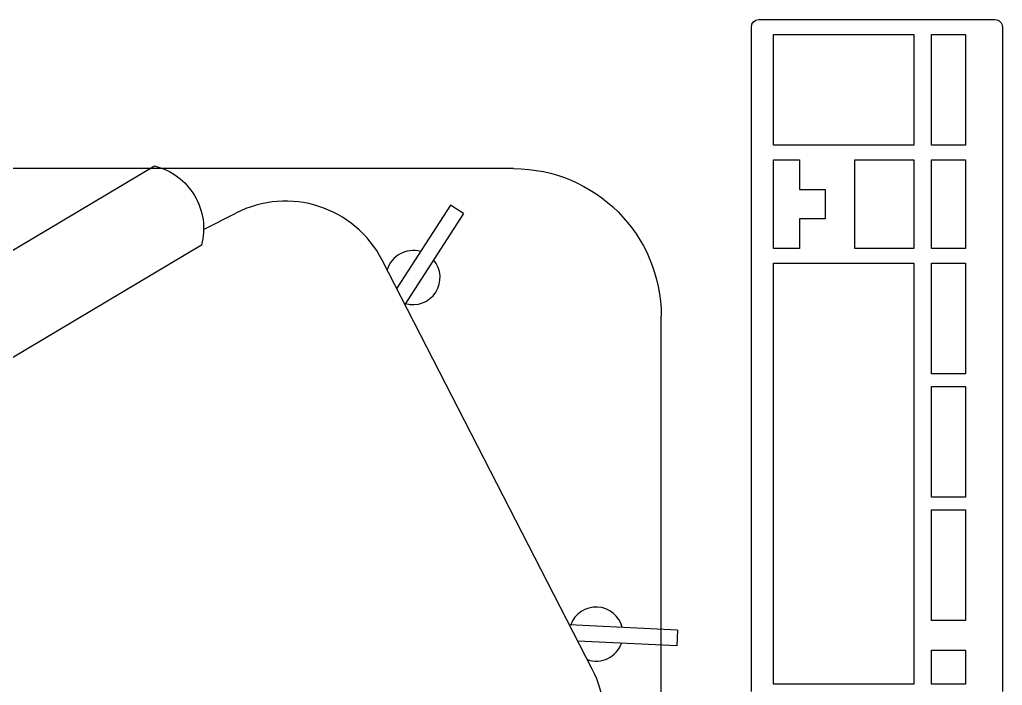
# Model space of a CAD drawing. Header units: metres. Extents: x -22 to 564, y 0 to 143.
# Drawn here: x 328.274 to 328.94, y 47.025 to 47.476 of the extents above; entities that cross this region are included whole.
import ezdxf

# ---------------------------------------------------------------- set-up
doc = ezdxf.new("R2010")
doc.units = ezdxf.units.M
doc.layers.add('XREF 3N NEURO-ONCOLOGIA$0$MOBILIARIO', color=161, linetype='Continuous')

# ---------------------------------------------------------------- blocks, each defined once
blk = doc.blocks.new('XREF 3N NEURO-ONCOLOGIA$0$XR-00$0$sillon 01')
at = {"layer": 'XREF 3N NEURO-ONCOLOGIA$0$MOBILIARIO'}
for p, q in [((166.75999, 203.72496), (166.75558, 203.65802)), ((166.77066, 203.72425), (166.75999, 203.72496)), ((166.77066, 203.72425), (166.76585, 203.65116)), ((166.99668, 203.49695), (166.73782, 203.66988)), ((166.622, 203.62922), (166.63558, 203.64954)), ((167.03434, 203.5481), (166.96865, 203.51567)), ((167.03434, 203.5481), (167.03907, 203.53852)), ((167.03907, 203.53852), (166.97892, 203.50882))]:
    blk.add_line(p, q, dxfattribs=at)
for points in [[(166.46854, 203.34876, -0.281793), (166.41496, 203.38094), (166.57182, 203.65079, -0.418015), (166.62585, 203.61938)], [(166.76389, 203.04723, 0.667091), (166.7831, 203.09339, -0.088922), (166.44255, 203.3209, 0.527589), (166.41557, 203.28207, 0.095477)]]:
    blk.add_lwpolyline(points, format="xyb", close=True, dxfattribs=at)
for centre, radius, start, end in [((166.76172, 203.66979), 0.01831, 103.20696, 192.33847), ((166.76172, 203.66979), 0.01831, 283.20696, 69.25499), ((166.69687, 203.60859), 0.07372, 56.25482, 146.25482), ((166.98744, 203.51899), 0.01831, 43.25465, 189.30268), ((166.98744, 203.51899), 0.01831, 280.17117, 9.30268), ((166.95573, 203.43565), 0.07372, 326.25482, 56.25482)]:
    blk.add_arc(centre, radius, start, end, dxfattribs=at)
blk = doc.blocks.new('XREF 3N NEURO-ONCOLOGIA$0$XR-00$0$modulo escritorio oficina')
at = {"layer": 'XREF 3N NEURO-ONCOLOGIA$0$MOBILIARIO'}
for p, q in [((124.37721, 262.26623), (123.92721, 262.26623)), ((124.38221, 262.10123), (124.38221, 262.26123)), ((123.93221, 262.24123), (123.93221, 262.21823)), ((123.95521, 262.24123), (123.93221, 262.24123)), ((123.95521, 262.21823), (123.95521, 262.24123)), ((123.97521, 262.24123), (123.97521, 262.21823)), ((124.05021, 262.24123), (123.97521, 262.24123)), ((124.05021, 262.21823), (124.05021, 262.24123)), ((124.05871, 262.24123), (124.05871, 262.21823)), ((124.13371, 262.24123), (124.05871, 262.24123)), ((124.13371, 262.21823), (124.13371, 262.24123)), ((124.14221, 262.24123), (124.14221, 262.21823)), ((124.21721, 262.24123), (124.14221, 262.24123)), ((124.21721, 262.21823), (124.21721, 262.24123)), ((124.22721, 262.24123), (124.22721, 262.21823)), ((124.28721, 262.24123), (124.22721, 262.24123)), ((124.28721, 262.21823), (124.28721, 262.24123)), ((124.29721, 262.24123), (124.29721, 262.21823)), ((124.37221, 262.24123), (124.29721, 262.24123)), ((124.37221, 262.21823), (124.37221, 262.24123)), ((123.93221, 262.21823), (123.95521, 262.21823)), ((123.97521, 262.21823), (124.05021, 262.21823)), ((124.05871, 262.21823), (124.13371, 262.21823)), ((124.14221, 262.21823), (124.21721, 262.21823)), ((124.22721, 262.21823), (124.28721, 262.21823)), ((124.29721, 262.21823), (124.37221, 262.21823)), ((124.21721, 262.20623), (123.93221, 262.20623)), ((123.93221, 262.20623), (123.93221, 262.11123)), ((124.21721, 262.11123), (124.21721, 262.20623)), ((124.22721, 262.20623), (124.22721, 262.16623)), ((124.28721, 262.20623), (124.22721, 262.20623)), ((124.28721, 262.16623), (124.28721, 262.20623)), ((124.29721, 262.20623), (124.29721, 262.11123)), ((124.37221, 262.20623), (124.29721, 262.20623)), ((124.37221, 262.11123), (124.37221, 262.20623)), ((124.22721, 262.16623), (124.28721, 262.16623)), ((124.26721, 262.14623), (124.24721, 262.14623)), ((124.24721, 262.14623), (124.24721, 262.12873)), ((124.26721, 262.12873), (124.26721, 262.14623)), ((124.24721, 262.12873), (124.22721, 262.12873)), ((124.22721, 262.12873), (124.22721, 262.11123)), ((124.28721, 262.12873), (124.26721, 262.12873)), ((124.28721, 262.11123), (124.28721, 262.12873)), ((123.93221, 262.11123), (123.93221, 262.11123)), ((123.93221, 262.11123), (123.93221, 262.11123)), ((123.93221, 262.11123), (123.93221, 262.11123)), ((123.93221, 262.11123), (123.93221, 262.11123)), ((123.93221, 262.11123), (124.21721, 262.11123)), ((124.21721, 262.11123), (124.21721, 262.11123)), ((124.21721, 262.11123), (124.21721, 262.11123)), ((124.21721, 262.11123), (124.21721, 262.11123)), ((124.21721, 262.11123), (124.21721, 262.11123)), ((124.22721, 262.11123), (124.28721, 262.11123)), ((124.29721, 262.11123), (124.37221, 262.11123)), ((123.92721, 262.09623), (124.37721, 262.09623)), ((123.3813, 262.03518), (124.1813, 262.03518)), ((124.2813, 261.93518), (124.2813, 260.98518))]:
    blk.add_line(p, q, dxfattribs=at)
for centre, radius, start, end in [((124.37721, 262.26123), 0.005, 360, 90), ((124.37721, 262.10123), 0.005, 270, 0), ((124.1813, 261.93518), 0.1, 0, 90)]:
    blk.add_arc(centre, radius, start, end, dxfattribs=at)
at = {"layer": 'XREF 3N NEURO-ONCOLOGIA$0$MOBILIARIO', "xscale": -0.9999999999999996, "rotation": 299.0695074338474}
blk.add_blockref('XREF 3N NEURO-ONCOLOGIA$0$XR-00$0$sillon 01', (27.21842, 17.15504), dxfattribs=at)
blk = doc.blocks.new('XREF 3N NEURO-ONCOLOGIA')
at = {"layer": 'XREF 3N NEURO-ONCOLOGIA$0$MOBILIARIO', "extrusion": (0, 0, -1), "xscale": 1.000021560058902, "yscale": 1.000021560058902, "zscale": -1.000021560058902, "rotation": 180}
blk.add_blockref('XREF 3N NEURO-ONCOLOGIA$0$XR-00$0$modulo escritorio oficina', (109.17603, 270.56086), dxfattribs=at)

msp = doc.modelspace()

# ---------------------------------------------------------------- block references
at = {"rotation": 90}
msp.add_blockref('XREF 3N NEURO-ONCOLOGIA', (337.22862, 32.26709), dxfattribs=at)

doc.saveas('drawing.dxf')
